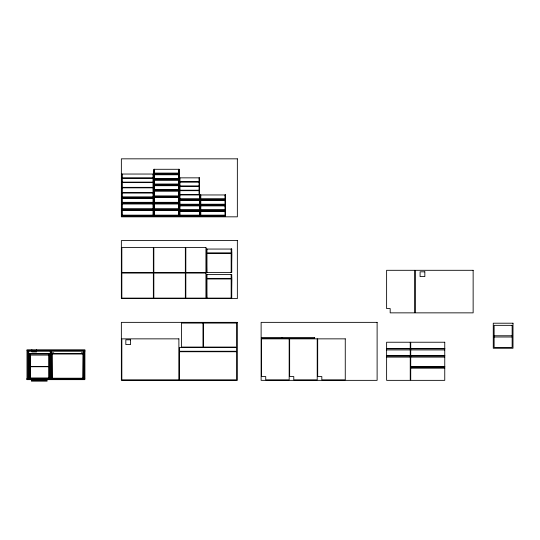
<?xml version="1.0" encoding="UTF-8"?>
<svg xmlns="http://www.w3.org/2000/svg" width="540" height="540" viewBox="0 0 540 540"><rect width="100%" height="100%" fill="white"/><g stroke="black" fill="none" stroke-linecap="round" stroke-linejoin="round"><path stroke-width="0.81" d="M153.833 173.09L154.116 169.29M179.165 173.09L178.882 169.29M153.833 173.664L154.116 174.278M179.165 173.664L178.882 174.278M153.833 178.558L154.116 174.757M179.165 178.558L178.882 174.757M153.833 179.132L154.116 179.746M179.165 179.132L178.882 179.746M153.833 184.025L154.116 180.225M179.165 184.025L178.882 180.225M153.833 184.599L154.116 185.213M179.165 184.599L178.882 185.213M153.833 189.493L154.116 185.693M179.165 189.493L178.882 185.693M153.833 190.066L154.116 190.681M179.165 190.066L178.882 190.681M153.833 195.912L154.116 191.16M179.165 195.912L178.882 191.16M153.833 196.479L154.116 197.1M179.165 196.479L178.882 197.1M200.225 198.761L200.509 194.96M225.565 198.761L225.281 194.96M200.225 199.334L200.509 199.949M225.565 199.334L225.281 199.949M153.833 202.331L154.116 197.573M179.165 202.331L178.882 197.573M153.833 202.898L154.116 203.519M179.165 202.898L178.882 203.519M200.225 204.228L200.509 200.428M225.565 204.228L225.281 200.428M200.225 204.802L200.509 205.416M225.565 204.802L225.281 205.416M153.833 208.744L154.116 203.992M179.165 208.744L178.882 203.992M153.833 209.318L154.116 209.932M179.165 209.318L178.882 209.932M200.225 209.696L200.509 205.895M225.565 209.696L225.281 205.895M200.225 210.269L200.509 210.884M225.565 210.269L225.281 210.884M153.833 215.163L154.116 210.411M179.165 215.163L178.882 210.411M200.225 215.163L200.509 211.363M225.565 215.163L225.281 211.363M153.833 215.737L154.116 216.351M179.165 215.737L178.882 216.351M200.225 215.737L200.509 216.351M225.565 215.737L225.281 216.351M206.408 252.862L206.692 249.055M231.741 252.862L231.458 249.055M206.408 253.429L206.692 272.592M231.741 253.429L231.458 272.592M206.408 278.39L206.692 274.583M231.741 278.39L231.458 274.583M206.408 278.957L206.692 298.114M231.741 278.957L231.458 298.114M494.127 335.759L512.143 335.759M494.127 337L512.143 337M386.62 348.408L410.245 348.408M410.724 348.408L444.757 348.408M386.62 348.651L410.245 348.651M410.724 348.651L444.757 348.651M386.62 348.745L410.245 348.745M410.724 348.745L444.757 348.745M386.62 349.933L410.245 349.933M410.724 349.933L444.757 349.933M27 350.642L84.902 350.642M27.857 351.216L84.902 351.216M51.104 352.829L53.764 352.829M81.385 352.782L84.044 352.782M29.612 354.024L49.343 354.024M51.813 354.017L83.329 354.017M28.715 355.023L29.329 355.023M49.626 355.023L50.247 355.023M29.97 355.09L48.985 355.09L48.985 366.505L29.97 366.505M386.62 355.59L410.245 355.59M410.724 355.59L444.757 355.59M386.62 355.826L410.245 355.826M410.724 355.826L444.757 355.826M386.62 355.921L410.245 355.921M410.724 355.921L444.757 355.921M386.62 357.109L410.245 357.109M410.724 357.109L444.757 357.109M410.724 366.667L444.757 366.667M29.97 366.741L48.985 366.741L48.985 378.149L29.97 378.149M410.724 366.903L444.757 366.903M410.724 366.998L444.757 366.998M410.724 368.186L444.757 368.186M29.612 378.223L49.343 378.223L49.059 378.79M51.813 378.216L83.329 378.216M84.044 378.594L83.761 352.782M27 378.79L84.902 378.79L84.902 349.792L27 349.792L27 379.64L84.76 379.64L84.76 378.79M27 378.932L50.625 378.932M27 379.404L84.76 379.404M231.174 249.055L231.174 252.862L206.975 252.862L206.975 249.055M231.174 272.592L231.174 253.429L206.975 253.429L206.975 272.592M231.174 274.583L231.174 278.39L206.975 278.39L206.975 274.583M231.174 298.114L231.174 278.957L206.975 278.957L206.975 298.114M224.991 194.96L224.991 198.761L200.799 198.761L200.799 194.96M224.991 199.949L224.991 199.334L200.799 199.334L200.799 199.949M224.991 200.428L224.991 204.228L200.799 204.228L200.799 200.428M224.991 205.416L224.991 204.802L200.799 204.802L200.799 205.416M224.991 205.895L224.991 209.696L200.799 209.696L200.799 205.895M224.991 210.884L224.991 210.269L200.799 210.269L200.799 210.884M224.991 211.363L224.991 215.163L200.799 215.163L200.799 211.363M224.991 216.351L224.991 215.737L200.799 215.737L200.799 216.351M199.463 194.96L199.463 199.949M199.463 200.428L199.463 205.416M199.463 205.895L199.463 210.884M199.463 211.363L199.463 216.351M199.085 177.849L199.085 181.649M199.085 182.129L199.085 185.929M199.085 186.401L199.085 190.208M199.085 190.681L199.085 194.488M179.928 177.849L179.928 181.649M179.928 182.129L179.928 185.929M179.928 186.401L179.928 190.208M179.928 190.681L179.928 194.488M179.928 194.96L179.928 199.949M179.928 200.428L179.928 205.416M179.928 205.895L179.928 210.884M179.928 211.363L179.928 216.351M178.598 169.29L178.598 173.09L154.4 173.09L154.4 169.29M178.598 174.278L178.598 173.664L154.4 173.664L154.4 174.278M178.598 174.757L178.598 178.558L154.4 178.558L154.4 174.757M178.598 179.746L178.598 179.132L154.4 179.132L154.4 179.746M178.598 180.225L178.598 184.025L154.4 184.025L154.4 180.225M178.598 185.213L178.598 184.599L154.4 184.599L154.4 185.213M178.598 185.693L178.598 189.493L154.4 189.493L154.4 185.693M178.598 190.681L178.598 190.066L154.4 190.066L154.4 190.681M178.598 191.16L178.598 195.912L154.4 195.912L154.4 191.16M178.598 197.1L178.598 196.479L154.4 196.479L154.4 197.1M178.598 197.573L178.598 202.331L154.4 202.331L154.4 197.573M178.598 203.519L178.598 202.898L154.4 202.898L154.4 203.519M178.598 203.992L178.598 208.744L154.4 208.744L154.4 203.992M178.598 209.932L178.598 209.318L154.4 209.318L154.4 209.932M178.598 210.411L178.598 215.163L154.4 215.163L154.4 210.411M178.598 216.351L178.598 215.737L154.4 215.737L154.4 216.351M153.07 174.042L153.07 177.849M153.07 178.322L153.07 182.129M153.07 182.601L153.07 187.353M153.07 187.832L153.07 192.584M153.07 193.057L153.07 198.052M153.07 198.524L153.07 203.519M153.07 203.992L153.07 209.932M153.07 210.411L153.07 216.351M122.121 174.042L122.121 177.849M122.121 178.322L122.121 182.129M122.121 182.601L122.121 187.353M122.121 187.832L122.121 192.584M122.121 193.057L122.121 198.052M122.121 198.524L122.121 203.519M122.121 203.992L122.121 209.932M122.121 210.411L122.121 216.351M84.044 351.216L84.044 378.79M83.619 378.79L83.619 353.45L51.53 353.45L51.53 378.79M83.329 353.45L83.045 378.79M83.045 354.017L83.045 378.216M52.097 354.017L52.097 378.216M52.097 378.79L51.813 353.45M51.104 351.216L51.104 378.79M50.72 378.79L50.72 379.64M50.625 378.79L50.625 379.627M50.247 351.216L50.247 378.79M49.626 378.79L49.626 353.457L29.329 353.457L29.329 378.79M49.343 353.457L49.343 355.961M49.059 354.024L49.059 378.223M47.081 379.647L47.081 381.166L31.394 381.166L31.394 379.647M46.467 379.647L46.467 380.552L32.015 380.552L32.015 379.647M36.605 349.792L36.605 351.932L31.847 351.932L31.847 349.792M30.47 355.59L30.47 377.649M29.902 354.024L29.902 378.223M29.902 378.79L29.612 353.457M28.715 351.216L28.715 378.79M27.857 350.642L27.857 378.79M237.35 158.834L121.358 158.834L121.358 216.83L237.35 216.83L237.35 158.834M179.165 169.29L153.833 169.29L153.833 174.278L179.165 174.278L179.165 169.29M153.353 174.042L121.838 174.042L121.838 177.849L153.353 177.849L153.353 174.042M179.165 174.757L153.833 174.757L153.833 179.746L179.165 179.746L179.165 174.757M199.368 177.849L179.644 177.849L179.644 181.649L199.368 181.649L199.368 177.849M153.353 178.322L121.838 178.322L121.838 182.129L153.353 182.129L153.353 178.322M179.165 180.225L153.833 180.225L153.833 185.213L179.165 185.213L179.165 180.225M199.368 182.129L179.644 182.129L179.644 185.929L199.368 185.929L199.368 182.129M153.353 182.601L121.838 182.601L121.838 187.353L153.353 187.353L153.353 182.601M179.165 185.693L153.833 185.693L153.833 190.681L179.165 190.681L179.165 185.693M199.368 186.401L179.644 186.401L179.644 190.208L199.368 190.208L199.368 186.401M153.353 187.832L121.838 187.832L121.838 192.584L153.353 192.584L153.353 187.832M199.368 190.681L179.644 190.681L179.644 194.488L199.368 194.488L199.368 190.681M179.165 191.16L153.833 191.16L153.833 197.1L179.165 197.1L179.165 191.16M153.353 193.057L121.838 193.057L121.838 196.864L153.353 196.864L153.353 193.057M199.753 194.96L179.644 194.96L179.644 198.761L199.753 198.761L199.753 194.96M225.565 194.96L200.225 194.96L200.225 199.949L225.565 199.949L225.565 194.96M153.353 197.431L121.838 197.431L121.838 198.052L153.353 198.052L153.353 197.431M179.165 197.573L153.833 197.573L153.833 203.519L179.165 203.519L179.165 197.573M153.353 198.524L121.838 198.524L121.838 202.331L153.353 202.331L153.353 198.524M199.753 199.334L179.644 199.334L179.644 199.949L199.753 199.949L199.753 199.334M199.753 200.428L179.644 200.428L179.644 204.228L199.753 204.228L199.753 200.428M225.565 200.428L200.225 200.428L200.225 205.416L225.565 205.416L225.565 200.428M153.353 202.898L121.838 202.898L121.838 203.519L153.353 203.519L153.353 202.898M153.353 203.992L121.838 203.992L121.838 208.744L153.353 208.744L153.353 203.992M179.165 203.992L153.833 203.992L153.833 209.932L179.165 209.932L179.165 203.992M199.753 204.802L179.644 204.802L179.644 205.416L199.753 205.416L199.753 204.802M199.753 205.895L179.644 205.895L179.644 209.696L199.753 209.696L199.753 205.895M225.565 205.895L200.225 205.895L200.225 210.884L225.565 210.884L225.565 205.895M153.353 209.318L121.838 209.318L121.838 209.932L153.353 209.932L153.353 209.318M199.753 210.269L179.644 210.269L179.644 210.884L199.753 210.884L199.753 210.269M153.353 210.411L121.838 210.411L121.838 215.163L153.353 215.163L153.353 210.411M179.165 210.411L153.833 210.411L153.833 216.351L179.165 216.351L179.165 210.411M199.753 211.363L179.644 211.363L179.644 215.163L199.753 215.163L199.753 211.363M225.565 211.363L200.225 211.363L200.225 216.351L225.565 216.351L225.565 211.363M153.353 215.737L121.838 215.737L121.838 216.351L153.353 216.351L153.353 215.737M199.753 215.737L179.644 215.737L179.644 216.351L199.753 216.351L199.753 215.737M237.35 240.597L121.358 240.597L121.358 298.593L237.35 298.593L237.35 240.597M153.353 247.536L121.838 247.536L121.838 272.592L153.353 272.592L153.353 247.536M185.348 247.536L153.833 247.536L153.833 272.592L185.348 272.592L185.348 247.536M205.929 247.536L185.821 247.536L185.821 272.592L205.929 272.592L205.929 247.536M231.741 249.055L206.408 249.055L206.408 272.592L231.741 272.592L231.741 249.055M414.761 270.304L386.62 270.304L386.62 308.576L390.184 308.576L390.184 312.856L414.761 312.856L414.761 270.304M473.141 270.304L415.24 270.304L415.24 312.856L473.141 312.856L473.141 270.304M424.838 271.816L420.086 271.816L420.086 276.568L424.838 276.568L424.838 271.816M153.353 273.065L121.838 273.065L121.838 298.114L153.353 298.114L153.353 273.065M185.348 273.065L153.833 273.065L153.833 298.114L185.348 298.114L185.348 273.065M205.929 273.065L185.821 273.065L185.821 298.114L205.929 298.114L205.929 273.065M231.741 274.583L206.408 274.583L206.408 298.114L231.741 298.114L231.741 274.583M237.35 322.36L121.358 322.36L121.358 380.356L237.35 380.356L237.35 322.36M377.116 322.36L261.124 322.36L261.124 380.356L377.116 380.356L377.116 322.36M202.986 323.075L181.447 323.075L181.447 347.078L202.986 347.078L202.986 323.075M236.405 323.075L203.459 323.075L203.459 347.078L236.405 347.078L236.405 323.075M513 323.21L493.27 323.21L493.27 348.266L513 348.266L513 323.21M512.143 325.35L494.127 325.35L494.127 347.409L512.143 347.409L512.143 325.35M282.184 337.433L261.596 337.433L261.596 338.378L282.184 338.378L282.184 337.433M314.651 337.433L282.656 337.433L282.656 338.378L314.651 338.378L314.651 337.433M178.882 338.857L121.838 338.857L121.838 379.883L178.882 379.883L178.882 338.857M289.17 338.857L261.596 338.857L261.596 376.556L265.734 376.556L265.734 379.883L289.17 379.883L289.17 338.857M317.216 338.857L289.643 338.857L289.643 376.556L293.78 376.556L293.78 379.883L317.216 379.883L317.216 338.857M345.263 338.857L317.689 338.857L317.689 376.556L321.827 376.556L321.827 379.883L345.263 379.883L345.263 338.857M130.586 339.809L125.827 339.809L125.827 344.56L130.586 344.56L130.586 339.809M410.245 342.232L386.62 342.232L386.62 380.356L410.245 380.356L410.245 342.232M444.757 342.232L410.724 342.232L410.724 380.356L444.757 380.356L444.757 342.232M236.405 347.558L179.354 347.558L179.354 351.263L236.405 351.263L236.405 347.558M236.405 351.736L179.354 351.736L179.354 379.883L236.405 379.883L236.405 351.736"/></g></svg>
